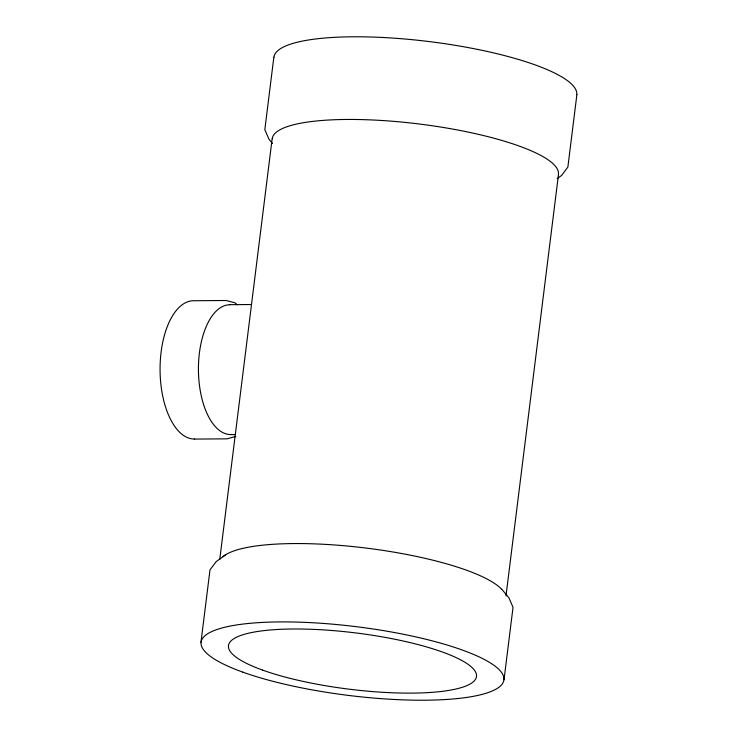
<?xml version="1.0" encoding="UTF-8"?>
<svg xmlns="http://www.w3.org/2000/svg" width="737" height="737" viewBox="0 0 737 737"><rect width="100%" height="100%" fill="white"/><g stroke="black" fill="none" stroke-linecap="round" stroke-linejoin="round"><path stroke-width="1.11" d="M200.961 642.351L209.99 569.894L216.171 561.64L225.172 555.081M273.842 57.228L264.823 129.684L268.968 139.21L272.515 143.485M219.755 559.457L272.156 138.768M505.987 595.947L558.526 174.125M504.007 679.772L513.035 607.316L508.889 597.79L501.786 589.231M576.887 94.649L567.868 167.106L561.686 175.36L557.181 178.64M235.766 436.433L227.033 438.847L194.356 439.086M229.815 304.676L251.124 304.528M230.635 434.618L235.121 434.59M237.378 304.869L234.919 302.806L226.158 300.503L193.481 300.742A69.094 33.847 89.6 0 0 160.067 370.029A69.094 33.847 89.6 0 0 194.356 439.003M230.635 434.535A64.893 31.792 89.6 0 1 198.428 369.753A64.893 31.792 89.6 0 1 229.815 304.759M272.257 138.777A144.166 32.677 7.1 0 1 418.699 123.936A144.166 32.677 7.1 0 1 558.425 174.107M223.071 556.675A144.166 32.677 7.1 0 1 361.756 547.545A144.166 32.677 7.1 0 1 501.611 589.222M273.952 57.237A152.568 34.584 7.1 0 1 428.943 41.539A152.568 34.584 7.1 0 1 576.785 94.64M262.575 670.099A124.949 28.319 7.1 0 0 471.44 683.19A124.949 28.319 7.1 0 0 323.442 629.895A124.949 28.319 7.1 0 0 262.575 670.099M242.906 672.172A152.568 34.584 7.1 0 0 497.825 688.026A152.568 34.584 7.1 0 0 316.726 622.986A152.568 34.584 7.1 0 0 242.906 672.172"/></g></svg>
